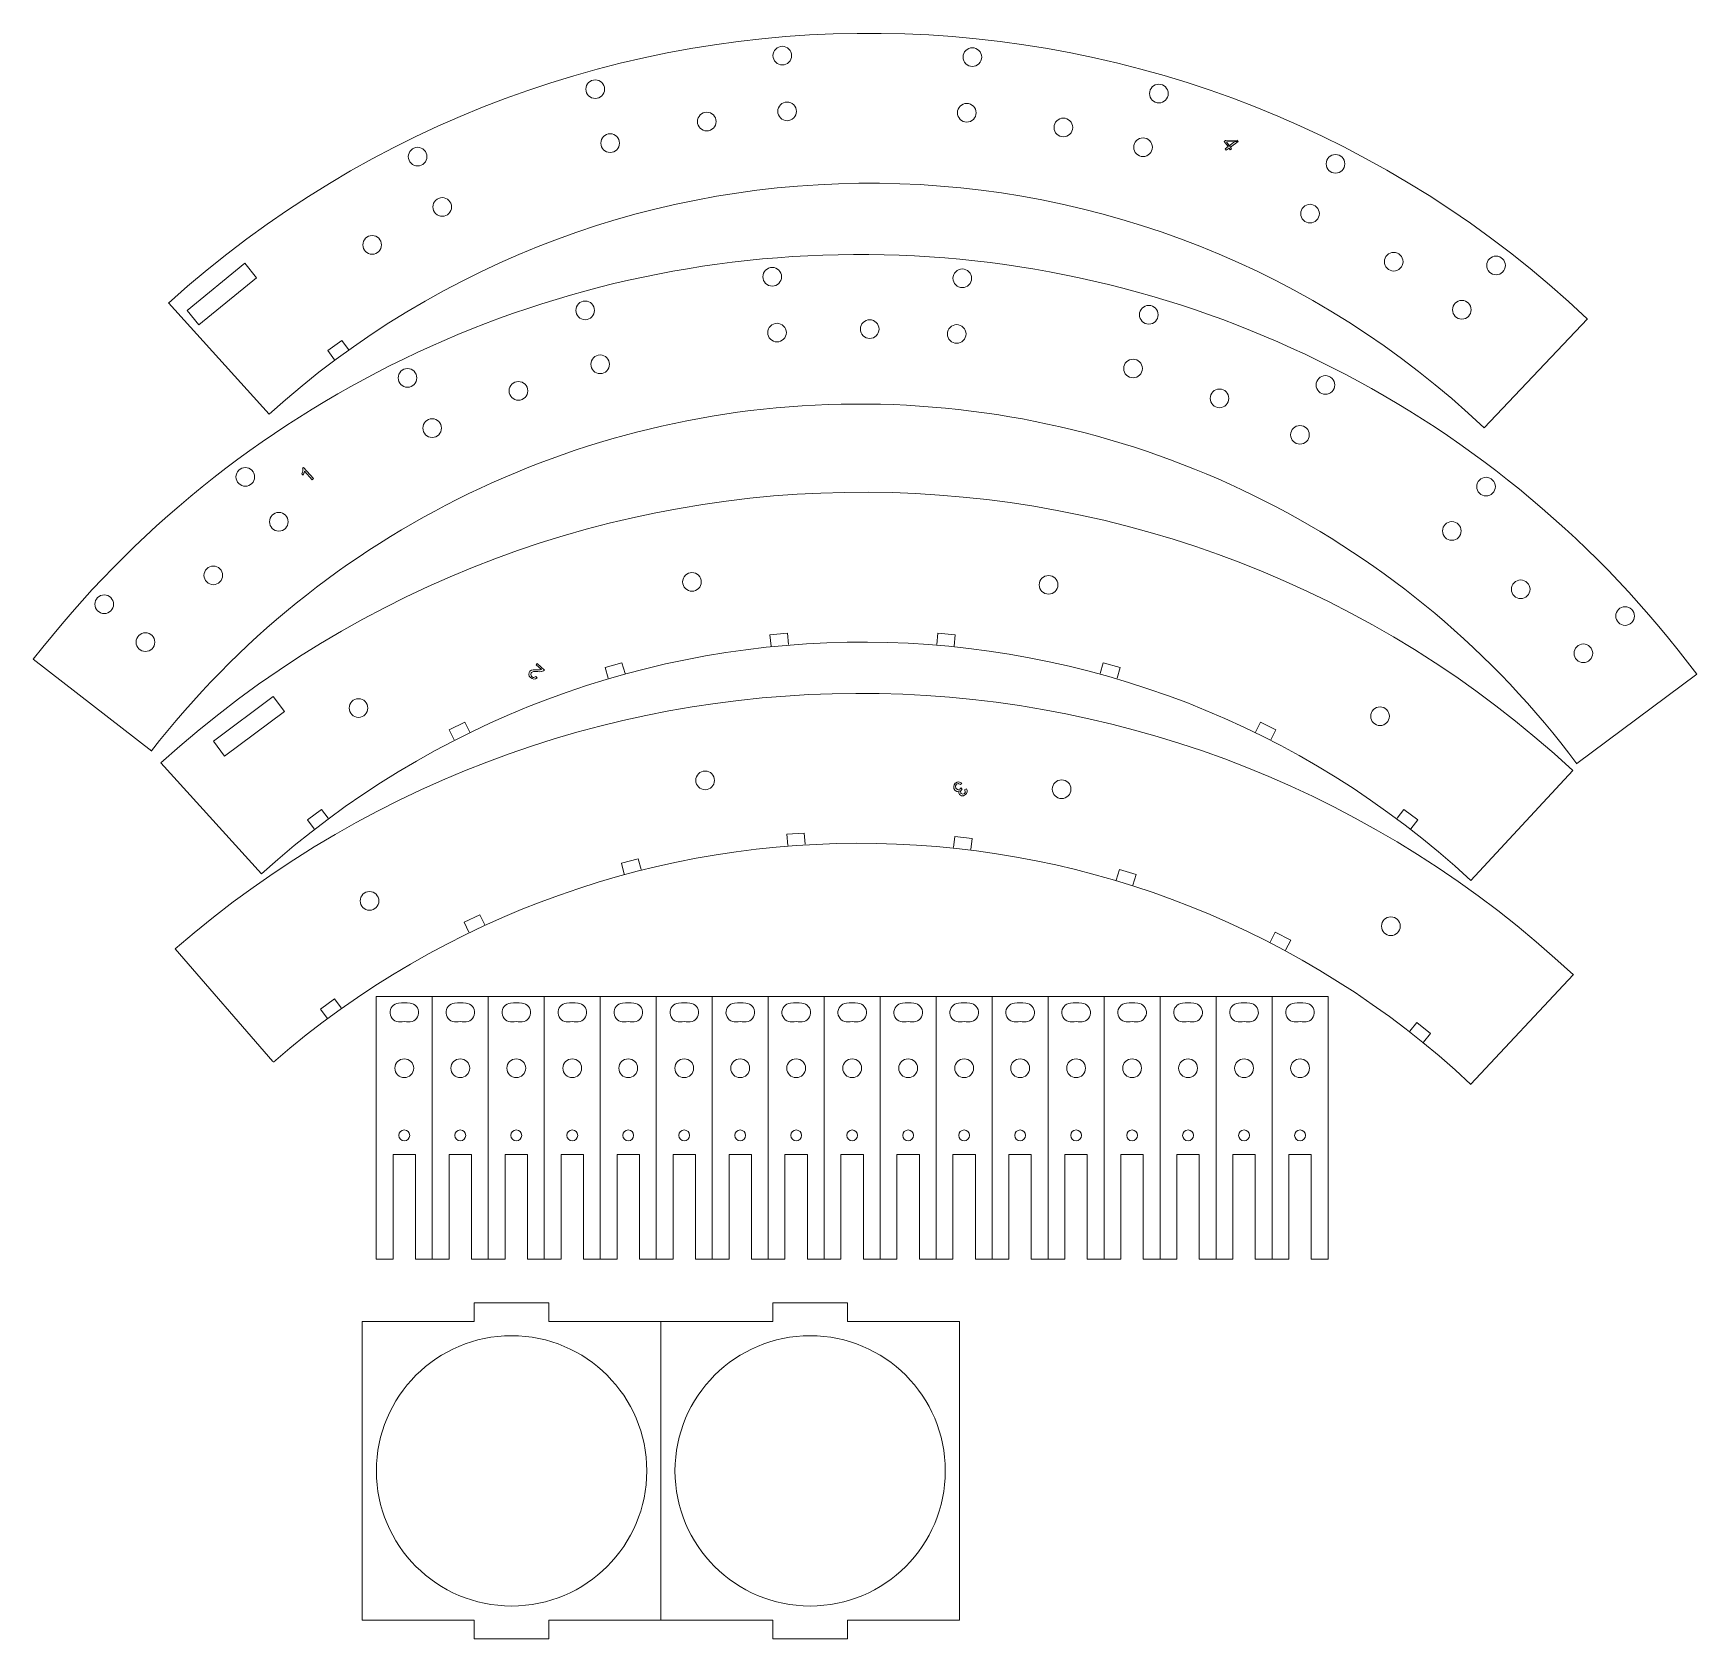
# Model space of a CAD drawing. Header units: inches. Extents: x 0.3 to 22.6, y 2.1 to 23.6.
import ezdxf

# ---------------------------------------------------------------- set-up
doc = ezdxf.new("R2010")
doc.units = ezdxf.units.IN
doc.header["$MEASUREMENT"] = 0
doc.layers.add('cut', color=6, linetype='Continuous', lineweight=0)
doc.layers.add('etch', color=1, linetype='Continuous', lineweight=0)

msp = doc.modelspace()

# ---------------------------------------------------------------- linework, layer by layer
at = {"layer": 'cut'}
for p, q in [((3.158, 20.532), (2.386, 19.899)), ((3.317, 20.339), (3.158, 20.532)), ((3.317, 20.339), (2.544, 19.705)), ((3.484, 18.51), (2.137, 20)), ((2.544, 19.705), (2.386, 19.899)), ((19.765, 18.328), (21.145, 19.787)), ((4.459, 19.498), (4.27, 19.361)), ((4.459, 19.498), (4.548, 19.377)), ((4.27, 19.361), (4.359, 19.239)), ((10.428, 15.573), (10.195, 15.551)), ((10.195, 15.551), (10.209, 15.401)), ((10.428, 15.573), (10.442, 15.423)), ((12.445, 15.573), (12.431, 15.423)), ((12.678, 15.551), (12.445, 15.573)), ((12.678, 15.551), (12.664, 15.401)), ((1.913, 13.995), (0.325, 15.225)), ((8.212, 15.179), (7.988, 15.115)), ((8.212, 15.179), (8.254, 15.034)), ((14.66, 15.179), (14.619, 15.034)), ((14.885, 15.115), (14.66, 15.179)), ((7.988, 15.115), (8.029, 14.97)), ((14.885, 15.115), (14.844, 14.97)), ((21.005, 13.827), (22.611, 15.025)), ((3.538, 14.726), (2.74, 14.127)), ((3.689, 14.527), (3.538, 14.726)), ((3.689, 14.527), (2.889, 13.926)), ((6.108, 14.384), (5.899, 14.279)), ((5.899, 14.279), (5.966, 14.145)), ((6.108, 14.384), (6.175, 14.249)), ((16.765, 14.384), (16.698, 14.249)), ((16.974, 14.279), (16.765, 14.384)), ((16.974, 14.279), (16.907, 14.145)), ((2.889, 13.926), (2.74, 14.127)), ((2.034, 13.838), (3.383, 12.349)), ((20.951, 13.734), (19.586, 12.261)), ((4.186, 13.214), (3.999, 13.073)), ((4.186, 13.214), (4.277, 13.094)), ((18.687, 13.214), (18.596, 13.094)), ((18.873, 13.073), (18.687, 13.214)), ((3.999, 13.073), (4.09, 12.953)), ((18.873, 13.073), (18.782, 12.953)), ((10.654, 12.896), (10.421, 12.88)), ((10.421, 12.88), (10.432, 12.73)), ((10.654, 12.896), (10.665, 12.746)), ((12.671, 12.852), (12.654, 12.703)), ((12.903, 12.825), (12.671, 12.852)), ((12.903, 12.825), (12.886, 12.676)), ((8.431, 12.551), (8.205, 12.492)), ((8.205, 12.492), (8.243, 12.346)), ((8.431, 12.551), (8.469, 12.406)), ((14.877, 12.41), (14.832, 12.266)), ((15.1, 12.341), (14.877, 12.41)), ((15.1, 12.341), (15.056, 12.197)), ((6.309, 11.802), (6.098, 11.702)), ((6.098, 11.702), (6.162, 11.566)), ((6.309, 11.802), (6.374, 11.666)), ((16.964, 11.569), (16.894, 11.436)), ((17.171, 11.46), (16.964, 11.569)), ((17.171, 11.46), (17.1, 11.327)), ((3.535, 9.834), (2.225, 11.345)), ((20.957, 10.996), (19.586, 9.529)), ((5.671, 10.704), (4.921, 10.704)), ((4.921, 10.704), (4.921, 7.188)), ((6.421, 10.704), (5.671, 10.704)), ((5.671, 7.188), (5.671, 10.704)), ((7.171, 10.704), (6.421, 10.704)), ((6.421, 7.188), (6.421, 10.704)), ((7.921, 10.704), (7.171, 10.704)), ((7.171, 7.188), (7.171, 10.704)), ((8.671, 10.704), (7.921, 10.704)), ((7.921, 7.188), (7.921, 10.704)), ((9.421, 10.704), (8.671, 10.704)), ((8.671, 7.188), (8.671, 10.704)), ((10.171, 10.704), (9.421, 10.704)), ((9.421, 7.188), (9.421, 10.704)), ((10.921, 10.704), (10.171, 10.704)), ((10.171, 7.188), (10.171, 10.704)), ((11.671, 10.704), (10.921, 10.704)), ((10.921, 7.188), (10.921, 10.704)), ((12.421, 10.704), (11.671, 10.704)), ((11.671, 7.188), (11.671, 10.704)), ((13.171, 10.704), (12.421, 10.704)), ((12.421, 7.188), (12.421, 10.704)), ((13.921, 10.704), (13.171, 10.704)), ((13.171, 7.188), (13.171, 10.704)), ((14.671, 10.704), (13.921, 10.704)), ((13.921, 7.188), (13.921, 10.704)), ((15.421, 10.704), (14.671, 10.704)), ((14.671, 7.188), (14.671, 10.704)), ((16.171, 10.704), (15.421, 10.704)), ((15.421, 7.188), (15.421, 10.704)), ((16.921, 10.704), (16.171, 10.704)), ((16.171, 7.188), (16.171, 10.704)), ((17.671, 10.704), (16.921, 10.704)), ((16.921, 7.188), (16.921, 10.704)), ((17.671, 7.188), (17.671, 10.704)), ((4.362, 10.675), (4.173, 10.538)), ((4.173, 10.538), (4.261, 10.416)), ((4.362, 10.675), (4.45, 10.553)), ((18.86, 10.358), (18.766, 10.24)), ((19.043, 10.212), (18.86, 10.358)), ((19.043, 10.212), (18.949, 10.094)), ((5.146, 7.188), (5.146, 8.588)), ((5.446, 8.588), (5.146, 8.588)), ((5.446, 7.188), (5.446, 8.588)), ((5.896, 7.188), (5.896, 8.588)), ((6.196, 8.588), (5.896, 8.588)), ((6.196, 7.188), (6.196, 8.588)), ((6.646, 7.188), (6.646, 8.588)), ((6.946, 8.588), (6.646, 8.588)), ((6.946, 7.188), (6.946, 8.588)), ((7.396, 7.188), (7.396, 8.588)), ((7.696, 8.588), (7.396, 8.588)), ((7.696, 7.188), (7.696, 8.588)), ((8.146, 7.188), (8.146, 8.588)), ((8.446, 8.588), (8.146, 8.588)), ((8.446, 7.188), (8.446, 8.588)), ((8.896, 7.188), (8.896, 8.588)), ((9.196, 8.588), (8.896, 8.588)), ((9.196, 7.188), (9.196, 8.588)), ((9.646, 7.188), (9.646, 8.588)), ((9.946, 8.588), (9.646, 8.588)), ((9.946, 7.188), (9.946, 8.588)), ((10.396, 7.188), (10.396, 8.588)), ((10.696, 8.588), (10.396, 8.588)), ((10.696, 7.188), (10.696, 8.588)), ((11.146, 7.188), (11.146, 8.588)), ((11.446, 8.588), (11.146, 8.588)), ((11.446, 7.188), (11.446, 8.588)), ((11.896, 7.188), (11.896, 8.588)), ((12.196, 8.588), (11.896, 8.588)), ((12.196, 7.188), (12.196, 8.588)), ((12.646, 7.188), (12.646, 8.588)), ((12.946, 8.588), (12.646, 8.588)), ((12.946, 7.188), (12.946, 8.588)), ((13.396, 7.188), (13.396, 8.588)), ((13.696, 8.588), (13.396, 8.588)), ((13.696, 7.188), (13.696, 8.588)), ((14.146, 7.188), (14.146, 8.588)), ((14.446, 8.588), (14.146, 8.588)), ((14.446, 7.188), (14.446, 8.588)), ((14.896, 7.188), (14.896, 8.588)), ((15.196, 8.588), (14.896, 8.588)), ((15.196, 7.188), (15.196, 8.588)), ((15.646, 7.188), (15.646, 8.588)), ((15.946, 8.588), (15.646, 8.588)), ((15.946, 7.188), (15.946, 8.588)), ((16.396, 7.188), (16.396, 8.588)), ((16.696, 8.588), (16.396, 8.588)), ((16.696, 7.188), (16.696, 8.588)), ((17.146, 7.188), (17.146, 8.588)), ((17.446, 8.588), (17.146, 8.588)), ((17.446, 7.188), (17.446, 8.588)), ((4.921, 7.188), (5.146, 7.188)), ((5.671, 7.188), (5.446, 7.188)), ((5.671, 7.188), (5.896, 7.188)), ((6.421, 7.188), (6.196, 7.188)), ((6.421, 7.188), (6.646, 7.188)), ((7.171, 7.188), (6.946, 7.188)), ((7.171, 7.188), (7.396, 7.188)), ((7.921, 7.188), (7.696, 7.188)), ((7.921, 7.188), (8.146, 7.188)), ((8.671, 7.188), (8.446, 7.188)), ((8.671, 7.188), (8.896, 7.188)), ((9.421, 7.188), (9.196, 7.188)), ((9.421, 7.188), (9.646, 7.188)), ((10.171, 7.188), (9.946, 7.188)), ((10.171, 7.188), (10.396, 7.188)), ((10.921, 7.188), (10.696, 7.188)), ((10.921, 7.188), (11.146, 7.188)), ((11.671, 7.188), (11.446, 7.188)), ((11.671, 7.188), (11.896, 7.188)), ((12.421, 7.188), (12.196, 7.188)), ((12.421, 7.188), (12.646, 7.188)), ((13.171, 7.188), (12.946, 7.188)), ((13.171, 7.188), (13.396, 7.188)), ((13.921, 7.188), (13.696, 7.188)), ((13.921, 7.188), (14.146, 7.188)), ((14.671, 7.188), (14.446, 7.188)), ((14.671, 7.188), (14.896, 7.188)), ((15.421, 7.188), (15.196, 7.188)), ((15.421, 7.188), (15.646, 7.188)), ((16.171, 7.188), (15.946, 7.188)), ((16.171, 7.188), (16.396, 7.188)), ((16.921, 7.188), (16.696, 7.188)), ((16.921, 7.188), (17.146, 7.188)), ((17.671, 7.188), (17.446, 7.188)), ((6.233, 6.349), (6.233, 6.599)), ((6.233, 6.599), (7.233, 6.599)), ((7.233, 6.599), (7.233, 6.349)), ((10.233, 6.349), (10.233, 6.599)), ((10.233, 6.599), (11.233, 6.599)), ((11.233, 6.599), (11.233, 6.349)), ((4.733, 6.349), (4.733, 2.349)), ((4.733, 6.349), (6.233, 6.349)), ((7.233, 6.349), (8.733, 6.349)), ((8.733, 6.349), (8.733, 2.349)), ((8.733, 6.349), (10.233, 6.349)), ((11.233, 6.349), (12.733, 6.349)), ((12.733, 2.349), (12.733, 6.349)), ((4.733, 2.349), (6.233, 2.349)), ((6.233, 2.349), (6.233, 2.099)), ((7.233, 2.099), (7.233, 2.349)), ((7.233, 2.349), (8.733, 2.349)), ((8.733, 2.349), (10.233, 2.349)), ((10.233, 2.349), (10.233, 2.099)), ((11.233, 2.099), (11.233, 2.349)), ((11.233, 2.349), (12.733, 2.349)), ((6.233, 2.099), (7.233, 2.099)), ((10.233, 2.099), (11.233, 2.099))]:
    msp.add_line(p, q, dxfattribs=at)
for centre, radius in [((10.36, 23.315), 0.125), ((12.906, 23.295), 0.125), ((7.854, 22.865), 0.125), ((15.405, 22.806), 0.125), ((9.348, 22.431), 0.125), ((10.424, 22.568), 0.125), ((12.831, 22.549), 0.125), ((14.125, 22.352), 0.125), ((5.474, 21.961), 0.125), ((8.054, 22.142), 0.125), ((15.193, 22.087), 0.125), ((17.771, 21.865), 0.125), ((5.804, 21.287), 0.125), ((17.43, 21.197), 0.125), ((4.865, 20.778), 0.125), ((18.551, 20.553), 0.125), ((19.922, 20.503), 0.125), ((10.225, 20.351), 0.125), ((12.771, 20.331), 0.125), ((7.719, 19.901), 0.125), ((15.27, 19.842), 0.125), ((19.464, 19.909), 0.125), ((10.289, 19.603), 0.125), ((11.531, 19.65), 0.125), ((12.696, 19.585), 0.125), ((7.92, 19.178), 0.125), ((15.059, 19.122), 0.125), ((5.339, 18.996), 0.125), ((6.825, 18.822), 0.125), ((17.636, 18.901), 0.125), ((16.217, 18.722), 0.125), ((5.669, 18.323), 0.125), ((17.295, 18.233), 0.125), ((3.166, 17.669), 0.125), ((19.788, 17.539), 0.125), ((3.615, 17.068), 0.125), ((19.33, 16.945), 0.125), ((2.737, 16.35), 0.125), ((9.15, 16.262), 0.125), ((13.927, 16.223), 0.125), ((20.252, 16.163), 0.125), ((1.276, 15.963), 0.125), ((21.651, 15.805), 0.125), ((1.828, 15.455), 0.125), ((21.092, 15.305), 0.125), ((4.682, 14.572), 0.125), ((18.368, 14.462), 0.125), ((9.326, 13.602), 0.125), ((14.102, 13.484), 0.125), ((4.83, 11.987), 0.125), ((18.513, 11.648), 0.125), ((5.296, 9.745), 0.126), ((6.046, 9.745), 0.126), ((6.796, 9.745), 0.126), ((7.546, 9.745), 0.126), ((8.296, 9.745), 0.126), ((9.046, 9.745), 0.126), ((9.796, 9.745), 0.126), ((10.546, 9.745), 0.126), ((11.296, 9.745), 0.126), ((12.046, 9.745), 0.126), ((12.796, 9.745), 0.126), ((13.546, 9.745), 0.126), ((14.296, 9.745), 0.126), ((15.046, 9.745), 0.126), ((15.796, 9.745), 0.126), ((16.546, 9.745), 0.126), ((17.296, 9.745), 0.126), ((5.296, 8.845), 0.0725), ((6.046, 8.845), 0.0725), ((6.796, 8.845), 0.0725), ((7.546, 8.845), 0.0725), ((8.296, 8.845), 0.0725), ((9.046, 8.845), 0.0725), ((9.796, 8.845), 0.0725), ((10.546, 8.845), 0.0725), ((11.296, 8.845), 0.0725), ((12.046, 8.845), 0.0725), ((12.796, 8.845), 0.0725), ((13.546, 8.845), 0.0725), ((14.296, 8.845), 0.0725), ((15.046, 8.845), 0.0725), ((15.796, 8.845), 0.0725), ((16.546, 8.845), 0.0725), ((17.296, 8.845), 0.0725), ((6.733, 4.349), 1.811), ((10.733, 4.349), 1.811)]:
    msp.add_circle(centre, radius, dxfattribs=at)
for centre, radius, start, end in [((11.526, 9.614), 14, 46.6043, 132.1156), ((11.526, 9.614), 11.991, 46.6043, 132.1156), ((11.392, 6.65), 14, 36.7414, 142.2301), ((11.392, 6.65), 11.996, 36.7414, 142.2301), ((11.436, 3.464), 14, 47.1862, 132.1862), ((11.436, 3.464), 11.991, 47.1862, 132.1862), ((11.398, 0.768), 14, 46.934, 130.934), ((11.398, 0.768), 11.991, 46.934, 130.934), ((5.231, 10.492), 0.126, 95, 275), ((5.296, 9.745), 0.876, 85, 95), ((5.362, 10.492), 0.126, 265, 85), ((5.981, 10.492), 0.126, 95, 275), ((6.046, 9.745), 0.876, 85, 95), ((6.112, 10.492), 0.126, 265, 85), ((6.731, 10.492), 0.126, 95, 275), ((6.796, 9.745), 0.876, 85, 95), ((6.862, 10.492), 0.126, 265, 85), ((7.481, 10.492), 0.126, 95, 275), ((7.546, 9.745), 0.876, 85, 95), ((7.612, 10.492), 0.126, 265, 85), ((8.231, 10.492), 0.126, 95, 275), ((8.296, 9.745), 0.876, 85, 95), ((8.362, 10.492), 0.126, 265, 85), ((8.981, 10.492), 0.126, 95, 275), ((9.046, 9.745), 0.876, 85, 95), ((9.112, 10.492), 0.126, 265, 85), ((9.731, 10.492), 0.126, 95, 275), ((9.796, 9.745), 0.876, 85, 95), ((9.862, 10.492), 0.126, 265, 85), ((10.481, 10.492), 0.126, 95, 275), ((10.546, 9.745), 0.876, 85, 95), ((10.612, 10.492), 0.126, 265, 85), ((11.231, 10.492), 0.126, 95, 275), ((11.296, 9.745), 0.876, 85, 95), ((11.362, 10.492), 0.126, 265, 85), ((11.981, 10.492), 0.126, 95, 275), ((12.046, 9.745), 0.876, 85, 95), ((12.112, 10.492), 0.126, 265, 85), ((12.731, 10.492), 0.126, 95, 275), ((12.796, 9.745), 0.876, 85, 95), ((12.862, 10.492), 0.126, 265, 85), ((13.481, 10.492), 0.126, 95, 275), ((13.546, 9.745), 0.876, 85, 95), ((13.612, 10.492), 0.126, 265, 85), ((14.231, 10.492), 0.126, 95, 275), ((14.296, 9.745), 0.876, 85, 95), ((14.362, 10.492), 0.126, 265, 85), ((14.981, 10.492), 0.126, 95, 275), ((15.046, 9.745), 0.876, 85, 95), ((15.112, 10.492), 0.126, 265, 85), ((15.731, 10.492), 0.126, 95, 275), ((15.796, 9.745), 0.876, 85, 95), ((15.862, 10.492), 0.126, 265, 85), ((16.481, 10.492), 0.126, 95, 275), ((16.546, 9.745), 0.876, 85, 95), ((16.612, 10.492), 0.126, 265, 85), ((17.231, 10.492), 0.126, 95, 275), ((17.296, 9.745), 0.876, 85, 95), ((17.362, 10.492), 0.126, 265, 85), ((5.296, 9.745), 0.624, 85, 95), ((6.046, 9.745), 0.624, 85, 95), ((6.796, 9.745), 0.624, 85, 95), ((7.546, 9.745), 0.624, 85, 95), ((8.296, 9.745), 0.624, 85, 95), ((9.046, 9.745), 0.624, 85, 95), ((9.796, 9.745), 0.624, 85, 95), ((10.546, 9.745), 0.624, 85, 95), ((11.296, 9.745), 0.624, 85, 95), ((12.046, 9.745), 0.624, 85, 95), ((12.796, 9.745), 0.624, 85, 95), ((13.546, 9.745), 0.624, 85, 95), ((14.296, 9.745), 0.624, 85, 95), ((15.046, 9.745), 0.624, 85, 95), ((15.796, 9.745), 0.624, 85, 95), ((16.546, 9.745), 0.624, 85, 95), ((17.296, 9.745), 0.624, 85, 95)]:
    msp.add_arc(centre, radius, start, end, dxfattribs=at)
at = {"layer": 'etch', "color": 1, "lineweight": 0}
for p, q in [((16.298, 22.177), (16.28, 22.165)), ((16.28, 22.165), (16.331, 22.095)), ((16.331, 22.095), (16.291, 22.067)), ((16.291, 22.067), (16.306, 22.046)), ((16.457, 22.18), (16.298, 22.177)), ((16.306, 22.046), (16.346, 22.075)), ((16.311, 22.158), (16.422, 22.162)), ((16.363, 22.087), (16.311, 22.158)), ((16.348, 22.108), (16.311, 22.158)), ((16.311, 22.158), (16.363, 22.087)), ((16.346, 22.075), (16.362, 22.053)), ((16.422, 22.162), (16.348, 22.108)), ((16.362, 22.053), (16.379, 22.065)), ((16.363, 22.087), (16.469, 22.164)), ((16.379, 22.065), (16.363, 22.087)), ((16.422, 22.162), (16.469, 22.164)), ((16.469, 22.164), (16.422, 22.162)), ((16.469, 22.164), (16.457, 22.18)), ((3.932, 17.734), (3.925, 17.71)), ((3.925, 17.71), (3.94, 17.692)), ((3.935, 17.751), (3.932, 17.734)), ((3.946, 17.797), (3.933, 17.785)), ((3.933, 17.785), (3.935, 17.777)), ((3.935, 17.777), (3.935, 17.751)), ((3.94, 17.692), (3.942, 17.694)), ((3.942, 17.694), (3.951, 17.718)), ((4.08, 17.647), (3.946, 17.797)), ((3.951, 17.718), (3.953, 17.722)), ((3.953, 17.722), (3.957, 17.747)), ((3.957, 17.747), (4.061, 17.63)), ((4.061, 17.63), (4.08, 17.647)), ((7.077, 15.17), (7.061, 15.152)), ((7.174, 15.08), (7.077, 15.17)), ((6.969, 15.047), (6.964, 15.022)), ((6.964, 15.022), (6.97, 15)), ((6.979, 15.064), (6.969, 15.047)), ((6.97, 15), (6.986, 14.98)), ((6.999, 15.077), (6.979, 15.064)), ((6.986, 14.98), (7.008, 14.966)), ((6.989, 15.023), (6.996, 15.045)), ((6.989, 15.02), (6.989, 15.023)), ((6.998, 14.998), (6.989, 15.02)), ((6.996, 15.045), (7, 15.049)), ((7.002, 14.994), (6.998, 14.998)), ((7.024, 15.083), (6.999, 15.077)), ((7, 15.049), (7.026, 15.06)), ((7.023, 14.983), (7.002, 14.994)), ((7.008, 14.966), (7.031, 14.96)), ((7.029, 14.983), (7.023, 14.983)), ((7.026, 15.084), (7.024, 15.083)), ((7.048, 15.084), (7.026, 15.084)), ((7.026, 15.06), (7.031, 15.06)), ((7.051, 14.992), (7.029, 14.983)), ((7.031, 15.06), (7.056, 15.061)), ((7.031, 14.96), (7.052, 14.965)), ((7.077, 15.084), (7.048, 15.084)), ((7.057, 14.996), (7.051, 14.992)), ((7.052, 14.965), (7.075, 14.978)), ((7.056, 15.061), (7.087, 15.06)), ((7.075, 14.978), (7.057, 14.996)), ((7.061, 15.152), (7.133, 15.086)), ((7.079, 15.083), (7.077, 15.084)), ((7.108, 15.083), (7.079, 15.083)), ((7.087, 15.06), (7.107, 15.059)), ((7.107, 15.059), (7.131, 15.061)), ((7.116, 15.083), (7.108, 15.083)), ((7.133, 15.086), (7.116, 15.083)), ((7.131, 15.061), (7.136, 15.062)), ((7.136, 15.062), (7.161, 15.071)), ((7.161, 15.071), (7.174, 15.08)), ((12.663, 13.543), (12.656, 13.519)), ((12.656, 13.519), (12.658, 13.495)), ((12.658, 13.495), (12.67, 13.472)), ((12.677, 13.563), (12.663, 13.543)), ((12.67, 13.472), (12.678, 13.466)), ((12.68, 13.566), (12.677, 13.563)), ((12.678, 13.466), (12.698, 13.455)), ((12.679, 13.522), (12.681, 13.528)), ((12.684, 13.498), (12.679, 13.522)), ((12.703, 13.578), (12.68, 13.566)), ((12.681, 13.528), (12.694, 13.55)), ((12.69, 13.492), (12.684, 13.498)), ((12.709, 13.478), (12.69, 13.492)), ((12.694, 13.55), (12.695, 13.551)), ((12.695, 13.551), (12.719, 13.559)), ((12.698, 13.455), (12.706, 13.455)), ((12.722, 13.582), (12.703, 13.578)), ((12.706, 13.455), (12.732, 13.461)), ((12.716, 13.476), (12.709, 13.478)), ((12.74, 13.484), (12.716, 13.476)), ((12.719, 13.559), (12.725, 13.558)), ((12.748, 13.576), (12.722, 13.582)), ((12.725, 13.558), (12.749, 13.546)), ((12.73, 13.46), (12.727, 13.434)), ((12.727, 13.434), (12.736, 13.411)), ((12.732, 13.461), (12.73, 13.46)), ((12.736, 13.411), (12.736, 13.411)), ((12.736, 13.411), (12.759, 13.397)), ((12.745, 13.488), (12.74, 13.484)), ((12.757, 13.501), (12.745, 13.488)), ((12.765, 13.565), (12.748, 13.576)), ((12.749, 13.546), (12.765, 13.565)), ((12.749, 13.456), (12.751, 13.46)), ((12.753, 13.433), (12.749, 13.456)), ((12.751, 13.46), (12.765, 13.48)), ((12.755, 13.428), (12.753, 13.433)), ((12.777, 13.418), (12.755, 13.428)), ((12.768, 13.482), (12.757, 13.501)), ((12.759, 13.397), (12.762, 13.397)), ((12.762, 13.397), (12.788, 13.396)), ((12.765, 13.48), (12.768, 13.482)), ((12.801, 13.426), (12.777, 13.418)), ((12.788, 13.396), (12.793, 13.399)), ((12.793, 13.399), (12.814, 13.411)), ((12.813, 13.447), (12.801, 13.426)), ((12.801, 13.426), (12.801, 13.426)), ((12.826, 13.489), (12.805, 13.478)), ((12.805, 13.478), (12.807, 13.472)), ((12.807, 13.472), (12.812, 13.449)), ((12.812, 13.449), (12.813, 13.447)), ((12.814, 13.411), (12.827, 13.425)), ((12.836, 13.466), (12.826, 13.489)), ((12.827, 13.425), (12.836, 13.448)), ((12.836, 13.448), (12.836, 13.466))]:
    msp.add_line(p, q, dxfattribs=at)

doc.saveas('drawing.dxf')
